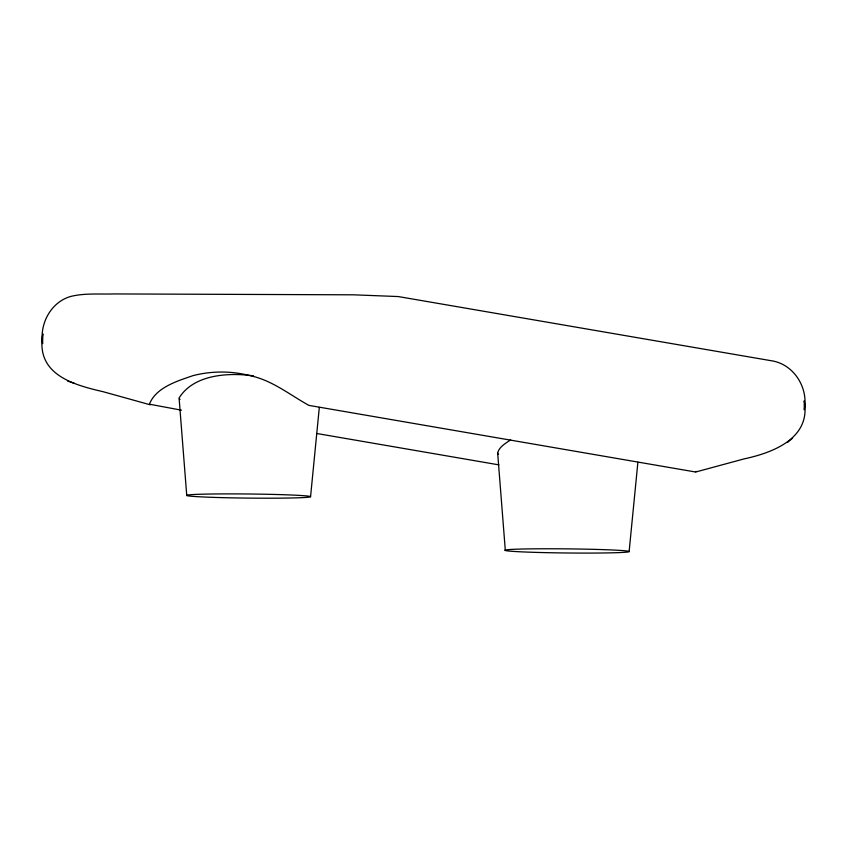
<?xml version="1.0" encoding="UTF-8"?>
<svg xmlns="http://www.w3.org/2000/svg" width="847" height="847" viewBox="0 0 847 847"><rect width="100%" height="100%" fill="white"/><g stroke="black" fill="none" stroke-linecap="round" stroke-linejoin="round"><path stroke-width="1.27" d="M310.563 496.713A62 2.054 0.6 0 0 218.124 493.939A62 2.054 0.6 0 0 217.033 497.485A62 2.054 0.6 0 0 310.563 496.713L319.319 407.407M629.12 551.598A62 2.054 0.6 0 0 536.691 548.814A62 2.054 0.6 0 0 535.6 552.371A62 2.054 0.6 0 0 629.12 551.598L637.886 462.282M505.32 550.434L497.644 452.88C499.285 446.729 505.723 443.225 510.625 439.879M696.266 471.398L695.334 471.959L308.911 405.385C289.896 394.914 272.522 380.515 250.68 375.814A119.279 116.78 -80.2 0 0 193.137 375.602C177.584 380.938 155.869 387.397 149.421 404.199L181.48 410.181M695.853 471.97L743.92 458.936C773.046 452.7 811.267 438.323 804.237 400.758L804.279 409.736C808.684 387.566 793.565 363.681 770.738 360.642L398.249 296.556L353.517 294.82L114.144 293.93C99.607 294.396 84.711 292.924 70.481 296.503C50.746 302.326 39.47 323.84 42.604 343.638L42.837 333.834C35.383 374.3 72.694 384.654 103.059 391.695L150.247 404.802M787.456 442.473L792.58 438.079M253.613 375.888C228.595 372.384 193.741 374.321 179.088 398.005L186.753 495.548M316.789 433.495L498.947 464.876M67.559 381.023L74.472 383.384M497.644 452.88L497.898 453.77A60.719 8.798 -35 0 0 498.608 454.32M180.051 399.435A60.719 8.798 -35 0 1 179.331 398.884"/></g></svg>
